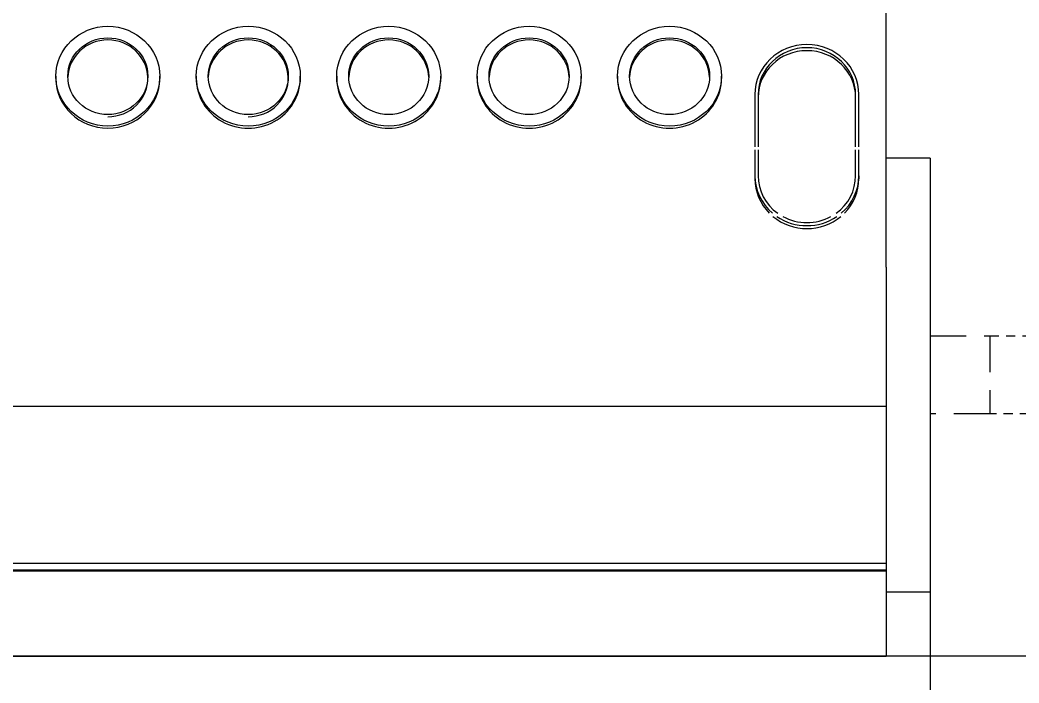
# Model space of a CAD drawing. Header units: millimetres. Extents: x -4 to 3776, y -4 to 4079.
# Drawn here: x 252 to 265.83, y 446.09 to 455.27 of the extents above; entities that cross this region are included whole.
import ezdxf
from ezdxf import colors
from ezdxf.entities.mleader import LeaderData, LeaderLine
from ezdxf.math import Vec2, Vec3

# ---------------------------------------------------------------- set-up
doc = ezdxf.new("R2010")
doc.units = ezdxf.units.MM
doc.linetypes.add('DASHED', pattern=[0.75, 0.5, -0.25])
doc.linetypes.add('DASHED2', pattern=[0.375, 0.25, -0.125])
for name, color, linetype in [('BK_kedu', 255, 'Continuous'), ('EQUIPMENT', 3, 'Continuous'), ('ER', 7, 'Continuous'), ('ERDB', 7, 'Continuous')]:
    doc.layers.add(name, color=color, linetype=linetype)
doc.styles.get("Standard").update_dxf_attribs({"font": 'arial.ttf'})

# ---------------------------------------------------------------- blocks, each defined once
blk = doc.blocks.new('fa dong ji')
at = {"linetype": 'DASHED2', "ltscale": 0.5}
blk.add_lwpolyline([(16.927, 4.432), (18.367, 4.432), (18.367, 3.352), (16.927, 3.352)], dxfattribs=at)
at = {"layer": 'EQUIPMENT', "color": 3, "linetype": 'Continuous'}
for p, q in [((15.491, 5.441), (15.491, 10.714)), ((3.996, 8.029), (3.996, 7.999)), ((5.436, 7.999), (5.436, 8.029)), ((5.94, 8.029), (5.94, 7.999)), ((7.38, 7.999), (7.38, 8.029)), ((7.884, 8.029), (7.884, 7.999)), ((9.324, 7.999), (9.324, 8.029)), ((9.828, 8.029), (9.828, 7.999)), ((11.268, 7.999), (11.268, 8.029)), ((11.772, 8.029), (11.772, 7.999)), ((13.212, 7.999), (13.212, 8.029)), ((13.673, 7.776), (13.673, 7.053)), ((13.718, 7.776), (13.718, 7.053)), ((15.068, 7.053), (15.068, 7.776)), ((15.113, 7.053), (15.113, 7.776)), ((13.673, 7.008), (13.673, 6.65)), ((13.718, 7.008), (13.718, 6.65)), ((15.068, 6.65), (15.068, 7.008)), ((15.113, 6.65), (15.113, 7.008)), ((16.099, 6.892), (15.491, 6.892)), ((16.099, 6.892), (16.099, 0.891)), ((13.673, 6.65), (13.673, 6.609)), ((15.113, 6.65), (15.113, 6.609)), ((15.491, 5.386), (15.491, 5.441)), ((15.491, 5.386), (15.491, 5.33)), ((15.491, 5.33), (15.491, 3.602)), ((15.491, 3.602), (15.491, 3.326)), ((0, 3.462), (15.491, 3.462)), ((15.491, 3.326), (15.491, 1.287)), ((0, 1.287), (15.491, 1.287)), ((15.491, 1.287), (15.491, 1.192)), ((0, 1.192), (15.491, 1.192)), ((0, 1.179), (15.491, 1.179)), ((15.491, 1.192), (15.491, 1.179)), ((15.491, 1.179), (15.491, 0.327)), ((15.491, 0.891), (16.099, 0.891)), ((15.491, 0.327), (15.491, 0)), ((0, 0), (15.491, 0))]:
    blk.add_line(p, q, dxfattribs=at)
at = {"layer": 'EQUIPMENT', "color": 7, "linetype": 'DASHED'}
for p, q in [((16.099, 4.432), (16.927, 4.432)), ((16.927, 4.432), (16.927, 3.352)), ((16.927, 3.352), (16.099, 3.352))]:
    blk.add_line(p, q, dxfattribs=at)
at = {"layer": 'EQUIPMENT', "color": 3, "linetype": 'Continuous'}
for centre, major_axis in [((4.716, 8.029), (0.72, 0)), ((6.66, 8.029), (-0.72, 0)), ((8.604, 8.029), (-0.72, 0)), ((10.548, 8.029), (-0.72, 0)), ((12.492, 8.029), (-0.72, 0)), ((4.716, 8.029), (-0.554, 0)), ((6.66, 8.029), (-0.554, 0)), ((8.604, 8.029), (-0.554, 0)), ((10.548, 8.029), (-0.554, 0)), ((12.492, 8.029), (-0.554, 0))]:
    blk.add_ellipse(centre, major_axis=major_axis, ratio=0.958996, dxfattribs=at)
for centre, major_axis, start_param, end_param in [((4.716, 7.999), (-0.554, 0), 4.712389, 6.254322), ((4.716, 7.999), (-0.554, 0), 3.170456, 4.712389), ((6.66, 7.999), (-0.554, 0), 4.712389, 6.254322), ((6.66, 7.999), (-0.554, 0), 3.170456, 4.712389), ((8.604, 7.999), (-0.554, 0), 4.712389, 6.25442), ((8.604, 7.999), (-0.554, 0), 3.170358, 4.712389), ((10.548, 7.999), (-0.554, 0), 4.712389, 6.25442), ((10.548, 7.999), (-0.554, 0), 3.170358, 4.712389), ((12.492, 7.999), (-0.554, 0), 4.712389, 6.25442), ((12.492, 7.999), (-0.554, 0), 3.170358, 4.712389), ((14.393, 7.776), (-0.72, 0), 3.141593, 6.283185), ((14.393, 7.776), (-0.675, 0), 3.141593, 6.283185), ((14.393, 7.735), (-0.675, 0), 3.141593, 6.283185), ((4.716, 7.999), (0.72, 0), 3.141593, 4.712389), ((4.716, 7.999), (-0.554, 0), 1.570796, 3.170456), ((4.716, 7.999), (0.72, 0), 4.712389, 6.283185), ((6.66, 7.999), (-0.72, 0), 0, 3.141593), ((6.66, 7.999), (-0.554, 0), 1.570796, 3.170456), ((8.604, 7.999), (-0.72, 0), 0, 3.141593), ((10.548, 7.999), (-0.72, 0), 0, 3.141593), ((12.492, 7.999), (-0.72, 0), 0, 3.141593), ((14.393, 6.65), (-0.72, 0), 0, 0.849604), ((14.393, 6.65), (-0.675, 0), 0, 0.929126), ((14.393, 6.65), (-0.675, 0), 2.212467, 3.141593), ((14.393, 6.65), (-0.72, 0), 2.291988, 3.141593), ((14.393, 6.609), (-0.72, 0), 0, 0.764143), ((14.393, 6.609), (-0.72, 0), 2.377449, 3.141593), ((14.393, 6.609), (-0.72, 0), 0.858833, 2.28276), ((14.393, 6.65), (-0.72, 0), 0.954799, 2.186794), ((14.393, 6.65), (-0.675, 0), 1.05641, 2.085183)]:
    blk.add_ellipse(centre, major_axis=major_axis, ratio=0.958996, start_param=start_param, end_param=end_param, dxfattribs=at)

msp = doc.modelspace()

# ---------------------------------------------------------------- linework, layer by layer
at = {"color": 4, "lineweight": 25}
msp.add_line((264.603, 447.351), (264.603, 436.619), dxfattribs=at)
at = {"layer": 'ER', "color": 51}
msp.add_lwpolyline([(310.388, 446.46), (309.135, 446.46), (305.464, 446.46), (299.624, 446.46), (292.013, 446.46), (283.149, 446.46), (273.638, 446.46), (264.126, 446.46), (255.263, 446.46), (247.651, 446.46), (241.811, 446.46), (238.14, 446.46), (236.888, 446.46)], dxfattribs=at)
msp.add_lwpolyline([(310.388, 446.46), (309.135, 446.46), (305.464, 446.46), (299.624, 446.46), (292.013, 446.46), (283.149, 446.46), (273.638, 446.46), (264.126, 446.46), (255.263, 446.46), (247.651, 446.46), (241.811, 446.46), (238.14, 446.46), (236.888, 446.46)], dxfattribs=at)
at = {"layer": 'ERDB', "color": 4}
for points in [[(308.372, 446.46), (307.12, 446.46), (303.449, 446.46), (297.609, 446.46), (289.997, 446.46), (281.134, 446.46), (271.622, 446.46), (262.111, 446.46), (253.247, 446.46), (245.636, 446.46), (239.796, 446.46), (236.125, 446.46), (234.872, 446.46)], [(308.372, 446.46), (307.12, 446.46), (303.449, 446.46), (297.609, 446.46), (289.997, 446.46), (281.134, 446.46), (271.622, 446.46), (262.111, 446.46), (253.247, 446.46), (245.636, 446.46), (239.796, 446.46), (236.125, 446.46), (234.872, 446.46)], [(310.388, 446.46), (309.135, 446.46), (305.464, 446.46), (299.624, 446.46), (292.013, 446.46), (283.149, 446.46), (273.638, 446.46), (264.126, 446.46), (255.263, 446.46), (247.651, 446.46), (241.811, 446.46), (238.14, 446.46), (236.888, 446.46)], [(310.388, 446.46), (309.135, 446.46), (305.464, 446.46), (299.624, 446.46), (292.013, 446.46), (283.149, 446.46), (273.638, 446.46), (264.126, 446.46), (255.263, 446.46), (247.651, 446.46), (241.811, 446.46), (238.14, 446.46), (236.888, 446.46)]]:
    msp.add_lwpolyline(points, dxfattribs=at)

# ---------------------------------------------------------------- block references
at = {"color": 4, "lineweight": 25}
msp.add_blockref('fa dong ji', (248.504, 446.46), dxfattribs=at)

# ---------------------------------------------------------------- leaders
at = {"layer": 'BK_kedu'}
ml = msp.add_multileader_mtext('Standard', dxfattribs=at)
ml.set_content('', color=256)
ml.set_leader_properties()
ml.build(insert=Vec2(0, 0))
ml.multileader.update_dxf_attribs({"text_right_attachment_type": 6, "dogleg_length": 0.36, "arrow_head_size": 0.18})
ctx = ml.context
ctx.base_point, ctx.char_height, ctx.arrow_head_size, ctx.landing_gap_size, ctx.plane_origin = Vec3(3775.999, 4079.328), 0.18, 0.18, 0.09, Vec3(3774.639, 4079.328)
ctx.right_attachment = 6
notes = []
notes.append((ctx, [(0, (0, 0, 0), (0, 0), (1, 0), 1, [])]))
ctx.mtext.insert, ctx.mtext.flow_direction = Vec3(3776.089, 4079.418), 5
for ctx, leaders in notes:
    for number, flags, end, landing, length, lines in leaders:
        leader = LeaderData()
        leader.index, (leader.has_last_leader_line, leader.has_dogleg_vector, leader.attachment_direction) = number, flags
        leader.last_leader_point, leader.dogleg_vector, leader.dogleg_length = Vec3(end), Vec3(landing), length
        for number, points, colour, breaks in lines:
            line = LeaderLine()
            line.index, line.vertices, line.color, line.breaks = number, Vec3.list(points), colors.encode_raw_color(colour), breaks
            leader.lines.append(line)
        ctx.leaders.append(leader)

doc.saveas('drawing.dxf')
